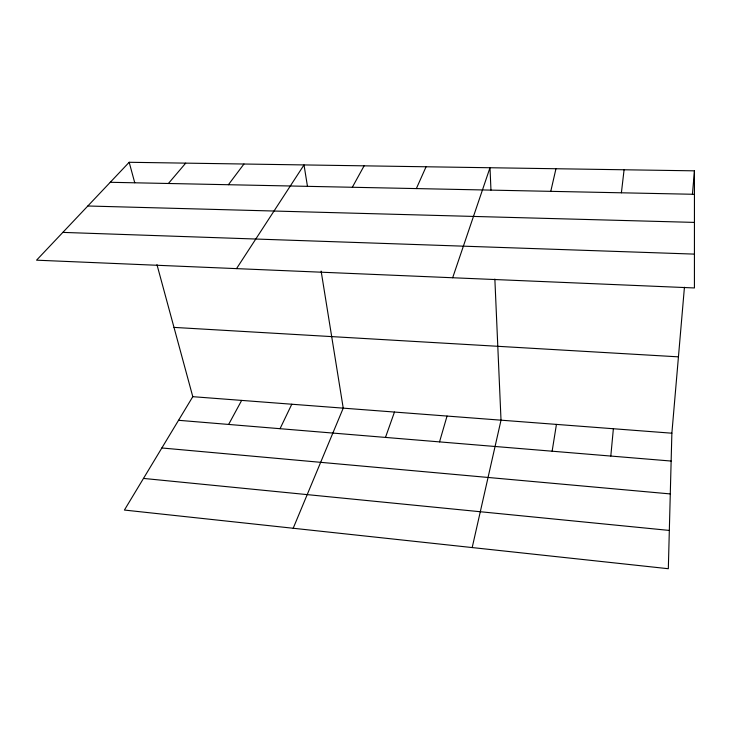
<?xml version="1.0" encoding="UTF-8"?>
<svg xmlns="http://www.w3.org/2000/svg" width="731" height="731" viewBox="0 0 731 731"><rect width="100%" height="100%" fill="white"/><g stroke="black" fill="none" stroke-linecap="round" stroke-linejoin="round"><path stroke-width="1.1" d="M694.45 170.835L694.423 287.959L36.55 260.181L129.186 162.282L694.45 170.835L692.431 194.3M684.435 287.219L671.871 433.2L668.326 568.718L124.407 510.055L192.792 396.677L156.964 264.649M610.805 456.053L613.373 428.741M621.396 192.801L624.082 169.766M552.133 451.201L556.437 424.4M472.189 547.565L501.018 420.179L494.86 279.05M550.772 191.348L555.962 168.733M439.532 441.889L447.043 416.058M452.663 277.753L489.998 167.737L490.967 190.097M385.484 437.412L394.466 412.056M293.186 528.257L343.232 408.145L321.128 271.091M416.35 188.589L426.072 166.778M280.046 428.695L291.788 404.225M228.629 424.437L241.659 400.405M352.324 187.273L364.111 165.836M236.524 268.624L304.014 164.932L307.449 186.268M228.392 184.724L243.953 164.018M168.404 183.49L185.711 163.141M110.253 182.293L694.441 194.3M87.83 205.996L694.441 222.407M62.848 232.394L694.432 254.114M173.996 327.397L678.441 356.847M192.792 396.677L671.871 433.2M178.547 420.298L671.14 461.051M161.853 447.975L670.281 493.928M143.486 478.421L669.331 530.432M129.186 162.282L134.742 182.732"/></g></svg>
